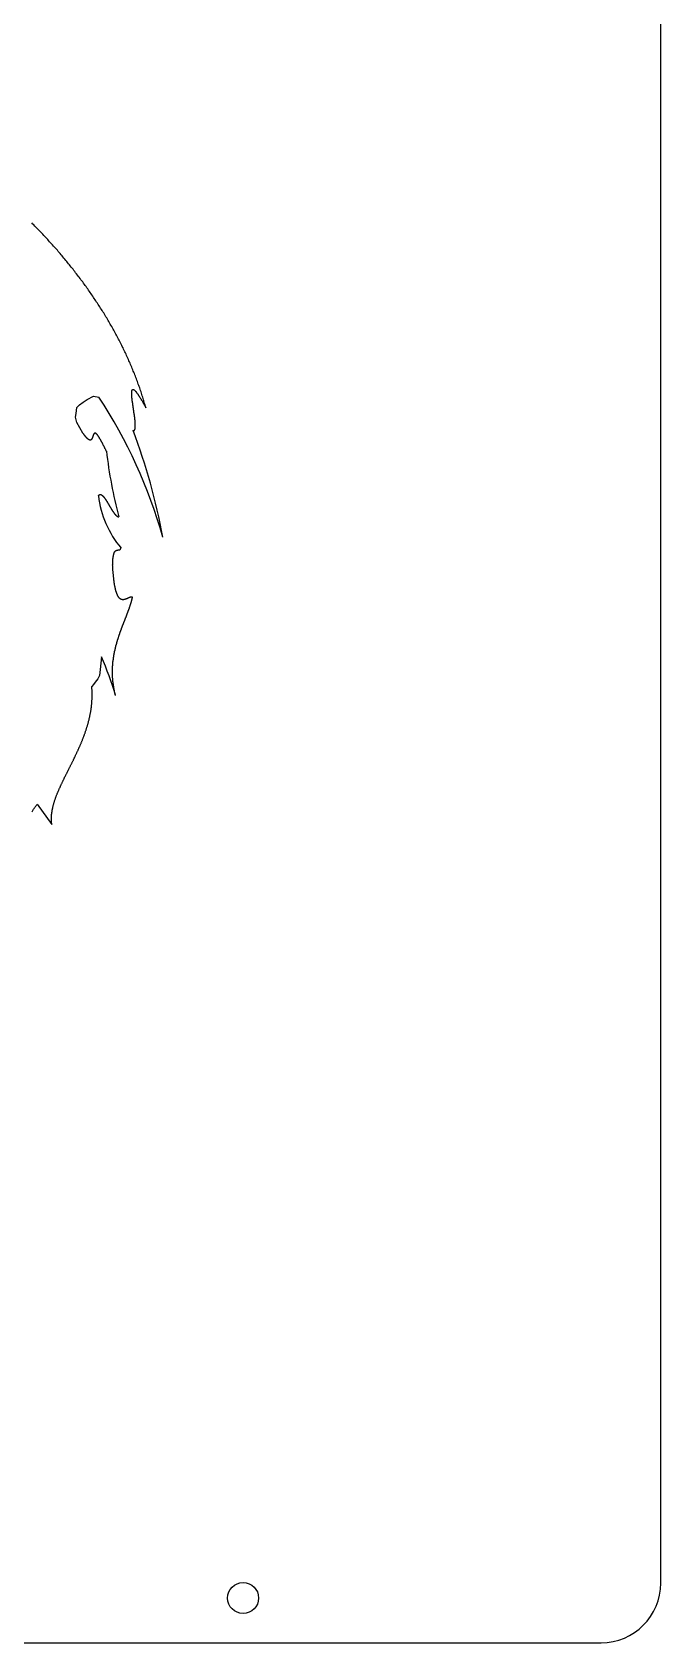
# Model space of a CAD drawing. Header units: millimetres. Extents: x 0 to 290, y 0 to 205.
# Drawn here: x 237.3 to 290, y 0 to 134.9 of the extents above; entities that cross this region are included whole.
import ezdxf

# ---------------------------------------------------------------- set-up
doc = ezdxf.new("R2010")
doc.units = ezdxf.units.MM
doc.layers.get('0').update_dxf_attribs({"linetype": 'CONTINUOUS', "true_color": 0x000000})

msp = doc.modelspace()

# ---------------------------------------------------------------- linework, layer by layer
for p, q in [((290, 5), (290, 185)), ((237.75, 70.25), (238.98, 68.55)), ((5, 0), (285, 0))]:
    msp.add_line(p, q)
for points in [[(246.85, 103.45), (246.82, 103.56), (246.79, 103.68), (246.75, 103.79), (246.72, 103.9), (246.69, 104.01), (246.66, 104.12), (246.62, 104.23), (246.59, 104.34), (246.55, 104.45), (246.52, 104.56), (246.48, 104.67), (246.45, 104.78), (246.41, 104.89), (246.37, 105), (246.34, 105.1), (246.3, 105.21), (246.26, 105.32), (246.22, 105.43), (246.18, 105.54), (246.14, 105.65), (246.1, 105.76), (246.06, 105.87), (246.02, 105.98), (245.98, 106.09), (245.93, 106.2), (245.89, 106.3), (245.85, 106.41), (245.8, 106.52), (245.76, 106.63), (245.72, 106.74), (245.67, 106.85), (245.62, 106.95), (245.58, 107.06), (245.53, 107.17), (245.48, 107.28), (245.44, 107.38), (245.39, 107.49), (245.34, 107.6), (245.29, 107.71), (245.24, 107.81), (245.19, 107.92), (245.14, 108.03), (245.09, 108.13), (245.04, 108.24), (244.99, 108.35), (244.94, 108.45), (244.88, 108.56), (244.83, 108.67), (244.78, 108.77), (244.72, 108.88), (244.67, 108.98), (244.62, 109.09), (244.56, 109.19), (244.51, 109.3), (244.45, 109.41), (244.39, 109.51), (244.34, 109.62), (244.28, 109.72), (244.22, 109.83), (244.17, 109.93), (244.11, 110.03), (244.05, 110.14), (243.99, 110.24), (243.93, 110.35), (243.87, 110.45), (243.81, 110.55), (243.75, 110.66), (243.69, 110.76), (243.63, 110.86), (243.57, 110.97), (243.5, 111.07), (243.44, 111.17), (243.38, 111.28), (243.32, 111.38), (243.25, 111.48), (243.19, 111.58), (243.13, 111.68), (243.06, 111.79), (243, 111.89), (242.93, 111.99), (242.87, 112.09), (242.8, 112.19), (242.73, 112.29), (242.67, 112.39), (242.6, 112.49), (242.53, 112.59), (242.47, 112.69), (242.4, 112.79), (242.33, 112.89), (242.26, 112.99), (242.19, 113.09), (242.12, 113.19), (242.05, 113.29), (241.98, 113.39), (241.91, 113.49), (241.84, 113.59), (241.77, 113.68), (241.7, 113.78), (241.63, 113.88), (241.56, 113.98), (241.49, 114.08), (241.41, 114.17), (241.34, 114.27), (241.27, 114.37), (241.19, 114.46), (241.12, 114.56), (241.05, 114.66), (240.97, 114.75), (240.9, 114.85), (240.82, 114.94), (240.75, 115.04), (240.67, 115.13), (240.6, 115.23), (240.52, 115.32), (240.45, 115.42), (240.37, 115.51), (240.29, 115.61), (240.22, 115.7), (240.14, 115.79), (240.06, 115.89), (239.99, 115.98), (239.91, 116.07), (239.83, 116.17), (239.75, 116.26), (239.67, 116.35), (239.59, 116.44), (239.51, 116.53), (239.44, 116.63), (239.36, 116.72), (239.28, 116.81), (239.2, 116.9), (239.12, 116.99), (239.04, 117.08), (238.95, 117.17), (238.87, 117.26), (238.79, 117.35), (238.71, 117.44), (238.63, 117.53), (238.55, 117.62), (238.47, 117.7), (238.38, 117.79), (238.3, 117.88), (238.22, 117.97), (238.14, 118.06), (238.05, 118.14), (237.97, 118.23), (237.89, 118.32), (237.8, 118.4), (237.72, 118.49), (237.64, 118.57), (237.55, 118.66), (237.47, 118.75), (237.38, 118.83), (237.3, 118.92)], [(241.58, 101.32), (241.06, 102.21), (240.96, 102.65), (241.01, 102.97), (241.08, 103.46), (241.28, 103.68), (241.6, 103.92), (241.94, 104.14), (242.48, 104.41), (242.91, 104.34)], [(245.77, 101.55), (245.78, 101.54), (245.79, 101.54), (245.8, 101.54), (245.81, 101.53), (245.82, 101.53), (245.83, 101.53), (245.84, 101.53), (245.84, 101.53), (245.85, 101.53), (245.86, 101.54), (245.87, 101.54), (245.87, 101.54), (245.88, 101.54), (245.88, 101.55), (245.89, 101.55), (245.9, 101.56), (245.9, 101.56), (245.91, 101.57), (245.91, 101.58), (245.92, 101.58), (245.92, 101.59), (245.93, 101.6), (245.93, 101.61), (245.93, 101.62), (245.94, 101.63), (245.94, 101.64), (245.95, 101.65), (245.95, 101.66), (245.95, 101.67), (245.95, 101.68), (245.96, 101.7), (245.96, 101.71), (245.96, 101.72), (245.96, 101.74), (245.97, 101.75), (245.97, 101.77), (245.97, 101.78), (245.97, 101.8), (245.97, 101.81), (245.97, 101.83), (245.97, 101.85), (245.97, 101.86), (245.97, 101.88), (245.97, 101.9), (245.97, 101.92), (245.97, 101.93), (245.97, 101.95), (245.97, 101.97), (245.97, 101.99), (245.97, 102.01), (245.97, 102.03), (245.97, 102.05), (245.97, 102.07), (245.97, 102.09), (245.97, 102.12), (245.97, 102.14), (245.97, 102.16), (245.96, 102.18), (245.96, 102.2), (245.96, 102.23), (245.96, 102.25), (245.96, 102.27), (245.95, 102.3), (245.95, 102.32), (245.95, 102.34), (245.95, 102.37), (245.95, 102.39), (245.94, 102.42), (245.94, 102.44), (245.94, 102.47), (245.93, 102.49), (245.93, 102.52), (245.93, 102.54), (245.93, 102.57), (245.92, 102.59), (245.92, 102.62), (245.92, 102.65), (245.91, 102.67), (245.91, 102.7), (245.91, 102.73), (245.9, 102.75), (245.9, 102.78), (245.89, 102.81), (245.89, 102.83), (245.89, 102.86), (245.88, 102.89), (245.88, 102.91), (245.88, 102.94), (245.87, 102.97), (245.87, 103), (245.86, 103.02), (245.86, 103.05), (245.86, 103.08), (245.85, 103.11), (245.85, 103.14), (245.84, 103.16), (245.84, 103.19), (245.84, 103.22), (245.83, 103.25), (245.83, 103.27), (245.82, 103.3), (245.82, 103.33), (245.81, 103.36), (245.81, 103.39), (245.81, 103.41), (245.8, 103.44), (245.8, 103.47), (245.79, 103.5), (245.79, 103.52), (245.79, 103.55), (245.78, 103.58), (245.78, 103.61), (245.77, 103.63), (245.77, 103.66), (245.77, 103.69), (245.76, 103.72), (245.76, 103.74), (245.75, 103.77), (245.75, 103.8), (245.75, 103.82), (245.74, 103.85), (245.74, 103.87), (245.74, 103.9), (245.73, 103.93), (245.73, 103.95), (245.73, 103.98), (245.72, 104), (245.72, 104.03), (245.72, 104.05), (245.71, 104.08), (245.71, 104.1), (245.71, 104.13), (245.71, 104.15), (245.7, 104.18), (245.7, 104.2), (245.7, 104.22), (245.69, 104.25), (245.69, 104.27), (245.69, 104.29), (245.69, 104.32), (245.69, 104.34), (245.68, 104.36), (245.68, 104.38), (245.68, 104.4), (245.68, 104.42), (245.68, 104.45), (245.68, 104.47), (245.67, 104.49), (245.67, 104.51), (245.67, 104.53), (245.67, 104.54), (245.67, 104.56), (245.67, 104.58), (245.67, 104.6), (245.67, 104.62), (245.67, 104.64), (245.67, 104.65), (245.67, 104.67), (245.67, 104.69), (245.67, 104.7), (245.67, 104.72), (245.67, 104.73), (245.67, 104.75), (245.67, 104.76), (245.68, 104.78), (245.68, 104.79), (245.68, 104.8), (245.68, 104.82), (245.68, 104.83), (245.68, 104.84), (245.69, 104.85), (245.69, 104.86), (245.69, 104.87), (245.69, 104.88), (245.7, 104.89), (245.7, 104.9), (245.7, 104.91), (245.71, 104.92), (245.71, 104.93), (245.72, 104.93), (245.72, 104.94), (245.72, 104.95), (245.73, 104.95), (245.73, 104.96), (245.74, 104.96), (245.75, 104.96), (245.75, 104.97), (245.76, 104.97), (245.76, 104.97), (245.77, 104.97), (245.78, 104.97), (245.78, 104.97), (245.79, 104.97), (245.8, 104.97), (245.8, 104.97), (245.81, 104.97), (245.82, 104.97), (245.83, 104.96), (245.84, 104.96), (245.85, 104.95), (245.86, 104.95), (245.86, 104.94), (245.87, 104.93), (245.88, 104.93), (245.89, 104.92), (245.91, 104.91), (245.92, 104.9), (245.93, 104.89), (245.94, 104.88), (245.95, 104.87), (245.96, 104.86), (245.97, 104.84), (245.99, 104.83), (246, 104.82), (246.01, 104.8), (246.03, 104.78), (246.04, 104.77), (246.05, 104.75), (246.07, 104.73), (246.08, 104.71), (246.1, 104.69), (246.11, 104.67), (246.13, 104.65), (246.15, 104.63), (246.16, 104.61), (246.18, 104.58), (246.2, 104.56), (246.21, 104.53), (246.23, 104.5), (246.25, 104.48), (246.27, 104.45), (246.29, 104.42), (246.3, 104.39), (246.32, 104.36), (246.34, 104.33), (246.36, 104.3), (246.38, 104.26), (246.41, 104.23), (246.43, 104.19), (246.45, 104.16), (246.47, 104.12), (246.49, 104.08), (246.52, 104.04), (246.54, 104.01), (246.56, 103.96), (246.59, 103.92), (246.61, 103.88), (246.63, 103.84), (246.66, 103.79), (246.68, 103.75), (246.71, 103.7), (246.74, 103.65), (246.76, 103.61), (246.79, 103.56), (246.82, 103.51), (246.85, 103.45)], [(243.54, 99.81), (243.52, 99.85), (243.5, 99.89), (243.49, 99.93), (243.47, 99.97), (243.45, 100.01), (243.43, 100.04), (243.41, 100.08), (243.39, 100.12), (243.38, 100.15), (243.36, 100.19), (243.34, 100.22), (243.32, 100.26), (243.31, 100.29), (243.29, 100.32), (243.27, 100.35), (243.26, 100.38), (243.24, 100.41), (243.23, 100.44), (243.21, 100.47), (243.2, 100.5), (243.18, 100.53), (243.17, 100.56), (243.15, 100.59), (243.14, 100.61), (243.12, 100.64), (243.11, 100.66), (243.1, 100.69), (243.08, 100.71), (243.07, 100.73), (243.06, 100.76), (243.04, 100.78), (243.03, 100.8), (243.02, 100.82), (243.01, 100.84), (243, 100.87), (242.98, 100.88), (242.97, 100.9), (242.96, 100.92), (242.95, 100.94), (242.94, 100.96), (242.93, 100.98), (242.92, 100.99), (242.91, 101.01), (242.89, 101.03), (242.88, 101.04), (242.87, 101.06), (242.86, 101.07), (242.85, 101.08), (242.85, 101.1), (242.84, 101.11), (242.83, 101.12), (242.82, 101.14), (242.81, 101.15), (242.8, 101.16), (242.79, 101.17), (242.78, 101.18), (242.77, 101.19), (242.77, 101.2), (242.76, 101.21), (242.75, 101.22), (242.74, 101.23), (242.73, 101.24), (242.73, 101.24), (242.72, 101.25), (242.71, 101.26), (242.7, 101.26), (242.7, 101.27), (242.69, 101.28), (242.68, 101.28), (242.68, 101.29), (242.67, 101.29), (242.66, 101.3), (242.66, 101.3), (242.65, 101.3), (242.65, 101.31), (242.64, 101.31), (242.63, 101.31), (242.63, 101.31), (242.62, 101.32), (242.62, 101.32), (242.61, 101.32), (242.61, 101.32), (242.6, 101.32), (242.6, 101.32), (242.59, 101.32), (242.59, 101.32), (242.58, 101.32), (242.58, 101.32), (242.57, 101.32), (242.57, 101.32), (242.56, 101.32), (242.56, 101.32), (242.56, 101.32), (242.55, 101.31), (242.55, 101.31), (242.54, 101.31), (242.54, 101.31), (242.54, 101.3), (242.53, 101.3), (242.53, 101.3), (242.52, 101.29), (242.52, 101.29), (242.52, 101.29), (242.51, 101.28), (242.51, 101.28), (242.51, 101.27), (242.5, 101.27), (242.5, 101.27), (242.5, 101.26), (242.49, 101.25), (242.49, 101.25), (242.49, 101.24), (242.49, 101.24), (242.48, 101.23), (242.48, 101.23), (242.48, 101.22), (242.47, 101.22), (242.47, 101.21), (242.47, 101.2), (242.47, 101.2), (242.46, 101.19), (242.46, 101.18), (242.46, 101.18), (242.45, 101.17), (242.45, 101.16), (242.45, 101.15), (242.45, 101.15), (242.44, 101.14), (242.44, 101.13), (242.44, 101.13), (242.44, 101.12), (242.43, 101.11), (242.43, 101.1), (242.43, 101.1), (242.43, 101.09), (242.42, 101.08), (242.42, 101.07), (242.42, 101.07), (242.42, 101.06), (242.41, 101.05), (242.41, 101.04), (242.41, 101.03), (242.41, 101.03), (242.4, 101.02), (242.4, 101.01), (242.4, 101), (242.4, 101), (242.39, 100.99), (242.39, 100.98), (242.39, 100.97), (242.39, 100.96), (242.38, 100.96), (242.38, 100.95), (242.38, 100.94), (242.37, 100.93), (242.37, 100.93), (242.37, 100.92), (242.37, 100.91), (242.36, 100.91), (242.36, 100.9), (242.36, 100.89), (242.35, 100.88), (242.35, 100.88), (242.35, 100.87), (242.34, 100.86), (242.34, 100.86), (242.34, 100.85), (242.33, 100.85), (242.33, 100.84), (242.33, 100.83), (242.32, 100.83), (242.32, 100.82), (242.32, 100.82), (242.31, 100.81), (242.31, 100.81), (242.3, 100.8), (242.3, 100.8), (242.3, 100.79), (242.29, 100.79), (242.29, 100.78), (242.28, 100.78), (242.28, 100.77), (242.27, 100.77), (242.27, 100.77), (242.26, 100.76), (242.26, 100.76), (242.25, 100.76), (242.25, 100.75), (242.24, 100.75), (242.24, 100.75), (242.23, 100.74), (242.23, 100.74), (242.22, 100.74), (242.22, 100.74), (242.21, 100.74), (242.21, 100.74), (242.2, 100.74), (242.19, 100.74), (242.19, 100.74), (242.18, 100.74), (242.18, 100.74), (242.17, 100.74), (242.16, 100.74), (242.16, 100.74), (242.15, 100.74), (242.14, 100.74), (242.13, 100.74), (242.13, 100.75), (242.12, 100.75), (242.11, 100.75), (242.1, 100.76), (242.1, 100.76), (242.09, 100.76), (242.08, 100.77), (242.07, 100.77), (242.06, 100.78), (242.05, 100.78), (242.05, 100.79), (242.04, 100.79), (242.03, 100.8), (242.02, 100.81), (242.01, 100.81), (242, 100.82), (241.99, 100.83), (241.98, 100.84), (241.97, 100.85), (241.96, 100.86), (241.95, 100.87), (241.94, 100.88), (241.93, 100.89), (241.92, 100.9), (241.91, 100.91), (241.9, 100.92), (241.88, 100.93), (241.87, 100.94), (241.86, 100.96), (241.85, 100.97), (241.84, 100.99), (241.82, 101), (241.81, 101.01), (241.8, 101.03), (241.79, 101.05), (241.77, 101.06), (241.76, 101.08), (241.75, 101.1), (241.73, 101.11), (241.72, 101.13), (241.7, 101.15), (241.69, 101.17), (241.68, 101.19), (241.66, 101.21), (241.65, 101.23), (241.63, 101.25), (241.61, 101.27), (241.6, 101.3), (241.58, 101.32)], [(242.87, 96.06), (242.88, 96.07), (242.88, 96.08), (242.89, 96.09), (242.89, 96.09), (242.9, 96.1), (242.9, 96.1), (242.91, 96.11), (242.91, 96.12), (242.92, 96.12), (242.92, 96.13), (242.93, 96.13), (242.93, 96.14), (242.94, 96.14), (242.94, 96.14), (242.95, 96.15), (242.95, 96.15), (242.96, 96.15), (242.96, 96.16), (242.97, 96.16), (242.97, 96.16), (242.98, 96.17), (242.99, 96.17), (242.99, 96.17), (243, 96.17), (243, 96.17), (243.01, 96.17), (243.01, 96.17), (243.02, 96.18), (243.02, 96.18), (243.03, 96.18), (243.04, 96.18), (243.04, 96.18), (243.05, 96.18), (243.05, 96.18), (243.06, 96.18), (243.06, 96.17), (243.07, 96.17), (243.08, 96.17), (243.08, 96.17), (243.09, 96.17), (243.09, 96.17), (243.1, 96.16), (243.11, 96.16), (243.11, 96.16), (243.12, 96.16), (243.12, 96.15), (243.13, 96.15), (243.14, 96.15), (243.14, 96.14), (243.15, 96.14), (243.15, 96.14), (243.16, 96.13), (243.17, 96.13), (243.17, 96.12), (243.18, 96.12), (243.18, 96.12), (243.19, 96.11), (243.2, 96.11), (243.2, 96.1), (243.21, 96.1), (243.22, 96.09), (243.22, 96.08), (243.23, 96.08), (243.23, 96.07), (243.24, 96.07), (243.25, 96.06), (243.25, 96.05), (243.26, 96.05), (243.27, 96.04), (243.27, 96.03), (243.28, 96.03), (243.29, 96.02), (243.29, 96.01), (243.3, 96.01), (243.31, 96), (243.31, 95.99), (243.32, 95.98), (243.32, 95.98), (243.33, 95.97), (243.34, 95.96), (243.34, 95.95), (243.35, 95.94), (243.36, 95.93), (243.36, 95.93), (243.37, 95.92), (243.38, 95.91), (243.38, 95.9), (243.39, 95.89), (243.4, 95.88), (243.4, 95.87), (243.41, 95.86), (243.42, 95.85), (243.42, 95.84), (243.43, 95.83), (243.44, 95.82), (243.44, 95.81), (243.45, 95.8), (243.46, 95.79), (243.46, 95.78), (243.47, 95.77), (243.48, 95.76), (243.49, 95.75), (243.49, 95.74), (243.5, 95.73), (243.51, 95.72), (243.51, 95.71), (243.52, 95.7), (243.53, 95.69), (243.53, 95.68), (243.54, 95.67), (243.55, 95.66), (243.55, 95.64), (243.56, 95.63), (243.57, 95.62), (243.58, 95.61), (243.58, 95.6), (243.59, 95.59), (243.6, 95.58), (243.6, 95.56), (243.61, 95.55), (243.62, 95.54), (243.62, 95.53), (243.63, 95.52), (243.64, 95.51), (243.65, 95.49), (243.65, 95.48), (243.66, 95.47), (243.67, 95.46), (243.67, 95.45), (243.68, 95.43), (243.69, 95.42), (243.69, 95.41), (243.7, 95.4), (243.71, 95.39), (243.72, 95.37), (243.72, 95.36), (243.73, 95.35), (243.74, 95.34), (243.74, 95.33), (243.75, 95.31), (243.76, 95.3), (243.77, 95.29), (243.77, 95.28), (243.78, 95.26), (243.79, 95.25), (243.79, 95.24), (243.8, 95.23), (243.81, 95.22), (243.82, 95.2), (243.82, 95.19), (243.83, 95.18), (243.84, 95.17), (243.85, 95.15), (243.85, 95.14), (243.86, 95.13), (243.87, 95.12), (243.87, 95.11), (243.88, 95.09), (243.89, 95.08), (243.9, 95.07), (243.9, 95.06), (243.91, 95.05), (243.92, 95.03), (243.92, 95.02), (243.93, 95.01), (243.94, 95), (243.95, 94.99), (243.95, 94.97), (243.96, 94.96), (243.97, 94.95), (243.98, 94.94), (243.98, 94.93), (243.99, 94.92), (244, 94.9), (244, 94.89), (244.01, 94.88), (244.02, 94.87), (244.03, 94.86), (244.03, 94.85), (244.04, 94.84), (244.05, 94.82), (244.05, 94.81), (244.06, 94.8), (244.07, 94.79), (244.08, 94.78), (244.08, 94.77), (244.09, 94.76), (244.1, 94.75), (244.11, 94.74), (244.11, 94.73), (244.12, 94.72), (244.13, 94.71), (244.13, 94.7), (244.14, 94.69), (244.15, 94.68), (244.16, 94.67), (244.16, 94.66), (244.17, 94.65), (244.18, 94.64), (244.18, 94.63), (244.19, 94.62), (244.2, 94.61), (244.21, 94.6), (244.21, 94.59), (244.22, 94.58), (244.23, 94.57), (244.23, 94.56), (244.24, 94.55), (244.25, 94.54), (244.26, 94.54), (244.26, 94.53), (244.27, 94.52), (244.28, 94.51), (244.28, 94.5), (244.29, 94.5), (244.3, 94.49), (244.31, 94.48), (244.31, 94.47), (244.32, 94.46), (244.33, 94.46), (244.33, 94.45), (244.34, 94.44), (244.35, 94.44), (244.36, 94.43), (244.36, 94.42), (244.37, 94.42), (244.38, 94.41), (244.38, 94.4), (244.39, 94.4), (244.4, 94.39), (244.41, 94.39), (244.41, 94.38), (244.42, 94.38), (244.43, 94.37), (244.43, 94.37), (244.44, 94.36), (244.45, 94.36), (244.45, 94.35), (244.46, 94.35), (244.47, 94.34), (244.47, 94.34), (244.48, 94.33), (244.49, 94.33), (244.5, 94.33), (244.5, 94.32), (244.51, 94.32), (244.52, 94.32), (244.52, 94.32), (244.53, 94.31), (244.54, 94.31), (244.54, 94.31), (244.55, 94.31), (244.56, 94.3), (244.56, 94.3), (244.57, 94.3), (244.58, 94.3)], [(244.07, 90.25), (244.07, 90.27), (244.07, 90.3), (244.08, 90.32), (244.08, 90.34), (244.08, 90.36), (244.08, 90.38), (244.08, 90.4), (244.08, 90.42), (244.08, 90.44), (244.08, 90.46), (244.08, 90.48), (244.08, 90.5), (244.08, 90.52), (244.08, 90.53), (244.08, 90.55), (244.08, 90.57), (244.09, 90.59), (244.09, 90.61), (244.09, 90.62), (244.09, 90.64), (244.09, 90.66), (244.09, 90.67), (244.09, 90.69), (244.09, 90.71), (244.1, 90.72), (244.1, 90.74), (244.1, 90.75), (244.1, 90.77), (244.1, 90.79), (244.1, 90.8), (244.1, 90.82), (244.11, 90.83), (244.11, 90.84), (244.11, 90.86), (244.11, 90.87), (244.11, 90.89), (244.11, 90.9), (244.12, 90.91), (244.12, 90.93), (244.12, 90.94), (244.12, 90.95), (244.12, 90.97), (244.12, 90.98), (244.13, 90.99), (244.13, 91), (244.13, 91.01), (244.13, 91.03), (244.13, 91.04), (244.14, 91.05), (244.14, 91.06), (244.14, 91.07), (244.14, 91.08), (244.15, 91.09), (244.15, 91.1), (244.15, 91.11), (244.15, 91.12), (244.15, 91.13), (244.16, 91.14), (244.16, 91.15), (244.16, 91.16), (244.16, 91.17), (244.17, 91.18), (244.17, 91.19), (244.17, 91.2), (244.17, 91.21), (244.18, 91.21), (244.18, 91.22), (244.18, 91.23), (244.18, 91.24), (244.19, 91.25), (244.19, 91.25), (244.19, 91.26), (244.19, 91.27), (244.2, 91.28), (244.2, 91.28), (244.2, 91.29), (244.21, 91.3), (244.21, 91.3), (244.21, 91.31), (244.21, 91.32), (244.22, 91.32), (244.22, 91.33), (244.22, 91.34), (244.23, 91.34), (244.23, 91.35), (244.23, 91.35), (244.23, 91.36), (244.24, 91.36), (244.24, 91.37), (244.24, 91.38), (244.25, 91.38), (244.25, 91.39), (244.25, 91.39), (244.26, 91.39), (244.26, 91.4), (244.26, 91.4), (244.27, 91.41), (244.27, 91.41), (244.27, 91.42), (244.27, 91.42), (244.28, 91.42), (244.28, 91.43), (244.28, 91.43), (244.29, 91.44), (244.29, 91.44), (244.29, 91.44), (244.3, 91.45), (244.3, 91.45), (244.3, 91.45), (244.31, 91.46), (244.31, 91.46), (244.31, 91.46), (244.32, 91.46), (244.32, 91.47), (244.32, 91.47), (244.33, 91.47), (244.33, 91.47), (244.33, 91.48), (244.34, 91.48), (244.34, 91.48), (244.34, 91.48), (244.35, 91.49), (244.35, 91.49), (244.35, 91.49), (244.36, 91.49), (244.36, 91.49), (244.36, 91.49), (244.37, 91.5), (244.37, 91.5), (244.38, 91.5), (244.38, 91.5), (244.38, 91.5), (244.39, 91.5), (244.39, 91.5), (244.39, 91.51), (244.4, 91.51), (244.4, 91.51), (244.4, 91.51), (244.41, 91.51), (244.41, 91.51), (244.41, 91.51), (244.42, 91.51), (244.42, 91.51), (244.43, 91.51), (244.43, 91.52), (244.43, 91.52), (244.44, 91.52), (244.44, 91.52), (244.44, 91.52), (244.45, 91.52), (244.45, 91.52), (244.45, 91.52), (244.46, 91.52), (244.46, 91.52), (244.46, 91.52), (244.47, 91.52), (244.47, 91.52), (244.48, 91.52), (244.48, 91.52), (244.48, 91.52), (244.49, 91.52), (244.49, 91.52), (244.49, 91.52), (244.5, 91.52), (244.5, 91.52), (244.5, 91.52), (244.51, 91.52), (244.51, 91.52), (244.51, 91.52), (244.52, 91.53), (244.52, 91.53), (244.53, 91.53), (244.53, 91.53), (244.53, 91.53), (244.54, 91.53), (244.54, 91.53), (244.54, 91.53), (244.55, 91.53), (244.55, 91.53), (244.55, 91.53), (244.56, 91.53), (244.56, 91.53), (244.56, 91.53), (244.57, 91.53), (244.57, 91.53), (244.57, 91.53), (244.58, 91.53), (244.58, 91.53), (244.58, 91.53), (244.59, 91.53), (244.59, 91.53), (244.59, 91.53), (244.6, 91.53), (244.6, 91.53), (244.6, 91.53), (244.61, 91.53), (244.61, 91.53), (244.61, 91.53), (244.62, 91.54), (244.62, 91.54), (244.62, 91.54), (244.63, 91.54), (244.63, 91.54), (244.63, 91.54), (244.64, 91.54), (244.64, 91.54), (244.64, 91.54), (244.65, 91.54), (244.65, 91.55), (244.65, 91.55), (244.66, 91.55), (244.66, 91.55), (244.66, 91.55), (244.67, 91.55), (244.67, 91.55), (244.67, 91.56), (244.68, 91.56), (244.68, 91.56), (244.68, 91.56), (244.68, 91.56), (244.69, 91.56), (244.69, 91.57), (244.69, 91.57), (244.7, 91.57), (244.7, 91.57), (244.7, 91.57), (244.71, 91.58), (244.71, 91.58), (244.71, 91.58), (244.71, 91.58), (244.72, 91.59), (244.72, 91.59), (244.72, 91.59), (244.72, 91.6), (244.73, 91.6), (244.73, 91.6), (244.73, 91.61), (244.74, 91.61), (244.74, 91.61), (244.74, 91.62), (244.74, 91.62), (244.75, 91.62), (244.75, 91.63), (244.75, 91.63), (244.75, 91.64), (244.76, 91.64), (244.76, 91.64), (244.76, 91.65), (244.76, 91.65), (244.77, 91.66), (244.77, 91.66), (244.77, 91.67), (244.77, 91.67), (244.77, 91.68), (244.78, 91.68), (244.78, 91.69)], [(245.74, 87.57), (245.73, 87.57), (245.73, 87.57), (245.72, 87.58), (245.71, 87.58), (245.71, 87.58), (245.7, 87.58), (245.7, 87.58), (245.69, 87.58), (245.69, 87.58), (245.68, 87.58), (245.67, 87.58), (245.67, 87.59), (245.66, 87.59), (245.66, 87.59), (245.65, 87.59), (245.64, 87.59), (245.64, 87.59), (245.63, 87.58), (245.63, 87.58), (245.62, 87.58), (245.61, 87.58), (245.61, 87.58), (245.6, 87.58), (245.59, 87.58), (245.59, 87.58), (245.58, 87.58), (245.58, 87.58), (245.57, 87.57), (245.56, 87.57), (245.56, 87.57), (245.55, 87.57), (245.54, 87.57), (245.54, 87.56), (245.53, 87.56), (245.52, 87.56), (245.52, 87.56), (245.51, 87.56), (245.5, 87.55), (245.49, 87.55), (245.49, 87.55), (245.48, 87.55), (245.47, 87.54), (245.47, 87.54), (245.46, 87.54), (245.45, 87.53), (245.45, 87.53), (245.44, 87.53), (245.43, 87.52), (245.42, 87.52), (245.42, 87.52), (245.41, 87.52), (245.4, 87.51), (245.4, 87.51), (245.39, 87.51), (245.38, 87.5), (245.37, 87.5), (245.37, 87.5), (245.36, 87.49), (245.35, 87.49), (245.34, 87.49), (245.34, 87.48), (245.33, 87.48), (245.32, 87.47), (245.31, 87.47), (245.31, 87.47), (245.3, 87.46), (245.29, 87.46), (245.28, 87.46), (245.28, 87.45), (245.27, 87.45), (245.26, 87.45), (245.25, 87.44), (245.25, 87.44), (245.24, 87.44), (245.23, 87.43), (245.22, 87.43), (245.21, 87.43), (245.21, 87.42), (245.2, 87.42), (245.19, 87.42), (245.18, 87.41), (245.18, 87.41), (245.17, 87.41), (245.16, 87.41), (245.15, 87.4), (245.15, 87.4), (245.14, 87.4), (245.13, 87.4), (245.12, 87.39), (245.11, 87.39), (245.11, 87.39), (245.1, 87.39), (245.09, 87.38), (245.08, 87.38), (245.07, 87.38), (245.07, 87.38), (245.06, 87.37), (245.05, 87.37), (245.04, 87.37), (245.04, 87.37), (245.03, 87.37), (245.02, 87.37), (245.01, 87.37), (245, 87.36), (245, 87.36), (244.99, 87.36), (244.98, 87.36), (244.97, 87.36), (244.96, 87.36), (244.96, 87.36), (244.95, 87.36), (244.94, 87.36), (244.93, 87.36), (244.93, 87.36), (244.92, 87.36), (244.91, 87.36), (244.9, 87.36), (244.89, 87.36), (244.89, 87.36), (244.88, 87.36), (244.87, 87.37), (244.86, 87.37), (244.86, 87.37), (244.85, 87.37), (244.84, 87.37), (244.83, 87.37), (244.82, 87.38), (244.82, 87.38), (244.81, 87.38), (244.8, 87.38), (244.79, 87.39), (244.79, 87.39), (244.78, 87.39), (244.77, 87.4), (244.76, 87.4), (244.75, 87.41), (244.75, 87.41), (244.74, 87.41), (244.73, 87.42), (244.72, 87.42), (244.72, 87.43), (244.71, 87.43), (244.7, 87.44), (244.69, 87.45), (244.69, 87.45), (244.68, 87.46), (244.67, 87.46), (244.66, 87.47), (244.66, 87.48), (244.65, 87.49), (244.64, 87.49), (244.63, 87.5), (244.63, 87.51), (244.62, 87.52), (244.61, 87.53), (244.61, 87.53), (244.6, 87.54), (244.59, 87.55), (244.58, 87.56), (244.58, 87.57), (244.57, 87.58), (244.56, 87.59), (244.56, 87.6), (244.55, 87.61), (244.54, 87.63), (244.53, 87.64), (244.53, 87.65), (244.52, 87.66), (244.51, 87.67), (244.51, 87.69), (244.5, 87.7), (244.49, 87.71), (244.49, 87.73), (244.48, 87.74), (244.47, 87.76), (244.47, 87.77), (244.46, 87.79), (244.45, 87.8), (244.45, 87.82), (244.44, 87.83), (244.43, 87.85), (244.43, 87.87), (244.42, 87.88), (244.41, 87.9), (244.41, 87.92), (244.4, 87.94), (244.39, 87.95), (244.39, 87.97), (244.38, 87.99), (244.38, 88.01), (244.37, 88.03), (244.36, 88.05), (244.36, 88.07), (244.35, 88.09), (244.34, 88.12), (244.34, 88.14), (244.33, 88.16), (244.33, 88.18), (244.32, 88.2), (244.32, 88.23), (244.31, 88.25), (244.3, 88.28), (244.3, 88.3), (244.29, 88.33), (244.29, 88.35), (244.28, 88.38), (244.28, 88.4), (244.27, 88.43), (244.27, 88.46), (244.26, 88.48), (244.25, 88.51), (244.25, 88.54), (244.24, 88.57), (244.24, 88.6), (244.23, 88.63), (244.23, 88.66), (244.22, 88.69), (244.22, 88.72), (244.21, 88.75), (244.21, 88.78), (244.2, 88.81), (244.2, 88.85), (244.2, 88.88), (244.19, 88.91), (244.19, 88.95), (244.18, 88.98), (244.18, 89.02), (244.17, 89.05), (244.17, 89.09), (244.16, 89.13), (244.16, 89.16), (244.16, 89.2), (244.15, 89.24), (244.15, 89.28), (244.14, 89.32), (244.14, 89.35), (244.14, 89.39), (244.13, 89.44), (244.13, 89.48), (244.12, 89.52), (244.12, 89.56), (244.12, 89.6), (244.11, 89.64), (244.11, 89.69), (244.11, 89.73), (244.1, 89.78), (244.1, 89.82), (244.1, 89.87), (244.09, 89.91), (244.09, 89.96), (244.09, 90.01), (244.08, 90.06), (244.08, 90.1), (244.08, 90.15), (244.08, 90.2), (244.07, 90.25)], [(244.31, 79.34), (244.3, 79.39), (244.29, 79.43), (244.28, 79.47), (244.27, 79.51), (244.26, 79.56), (244.25, 79.6), (244.24, 79.64), (244.23, 79.68), (244.22, 79.72), (244.22, 79.77), (244.21, 79.81), (244.2, 79.85), (244.19, 79.89), (244.18, 79.93), (244.18, 79.97), (244.17, 80.01), (244.16, 80.05), (244.16, 80.09), (244.15, 80.13), (244.14, 80.18), (244.14, 80.22), (244.13, 80.26), (244.13, 80.3), (244.12, 80.34), (244.12, 80.38), (244.11, 80.42), (244.11, 80.46), (244.1, 80.5), (244.1, 80.54), (244.09, 80.58), (244.09, 80.61), (244.09, 80.65), (244.08, 80.69), (244.08, 80.73), (244.08, 80.77), (244.07, 80.81), (244.07, 80.85), (244.07, 80.89), (244.07, 80.93), (244.07, 80.97), (244.06, 81), (244.06, 81.04), (244.06, 81.08), (244.06, 81.12), (244.06, 81.16), (244.06, 81.2), (244.06, 81.23), (244.06, 81.27), (244.06, 81.31), (244.06, 81.35), (244.06, 81.38), (244.06, 81.42), (244.06, 81.46), (244.06, 81.5), (244.06, 81.53), (244.06, 81.57), (244.06, 81.61), (244.06, 81.64), (244.06, 81.68), (244.07, 81.72), (244.07, 81.76), (244.07, 81.79), (244.07, 81.83), (244.08, 81.86), (244.08, 81.9), (244.08, 81.94), (244.08, 81.97), (244.09, 82.01), (244.09, 82.05), (244.09, 82.08), (244.1, 82.12), (244.1, 82.15), (244.1, 82.19), (244.11, 82.22), (244.11, 82.26), (244.12, 82.3), (244.12, 82.33), (244.13, 82.37), (244.13, 82.4), (244.13, 82.44), (244.14, 82.47), (244.15, 82.51), (244.15, 82.54), (244.16, 82.58), (244.16, 82.61), (244.17, 82.64), (244.17, 82.68), (244.18, 82.71), (244.18, 82.75), (244.19, 82.78), (244.2, 82.82), (244.2, 82.85), (244.21, 82.88), (244.22, 82.92), (244.22, 82.95), (244.23, 82.99), (244.24, 83.02), (244.24, 83.05), (244.25, 83.09), (244.26, 83.12), (244.27, 83.15), (244.27, 83.19), (244.28, 83.22), (244.29, 83.25), (244.3, 83.29), (244.3, 83.32), (244.31, 83.35), (244.32, 83.39), (244.33, 83.42), (244.34, 83.45), (244.34, 83.48), (244.35, 83.52), (244.36, 83.55), (244.37, 83.58), (244.38, 83.61), (244.39, 83.65), (244.4, 83.68), (244.41, 83.71), (244.41, 83.74), (244.42, 83.77), (244.43, 83.81), (244.44, 83.84), (244.45, 83.87), (244.46, 83.9), (244.47, 83.93), (244.48, 83.96), (244.49, 84), (244.5, 84.03), (244.51, 84.06), (244.52, 84.09), (244.53, 84.12), (244.54, 84.15), (244.55, 84.18), (244.56, 84.21), (244.57, 84.24), (244.58, 84.28), (244.59, 84.31), (244.6, 84.34), (244.61, 84.37), (244.62, 84.4), (244.63, 84.43), (244.64, 84.46), (244.65, 84.49), (244.66, 84.52), (244.67, 84.55), (244.68, 84.58), (244.69, 84.61), (244.7, 84.64), (244.71, 84.67), (244.73, 84.7), (244.74, 84.73), (244.75, 84.76), (244.76, 84.79), (244.77, 84.82), (244.78, 84.85), (244.79, 84.88), (244.8, 84.91), (244.81, 84.94), (244.82, 84.97), (244.83, 85), (244.85, 85.03), (244.86, 85.06), (244.87, 85.08), (244.88, 85.11), (244.89, 85.14), (244.9, 85.17), (244.91, 85.2), (244.92, 85.23), (244.93, 85.26), (244.94, 85.29), (244.96, 85.32), (244.97, 85.34), (244.98, 85.37), (244.99, 85.4), (245, 85.43), (245.01, 85.46), (245.02, 85.49), (245.03, 85.51), (245.04, 85.54), (245.06, 85.57), (245.07, 85.6), (245.08, 85.63), (245.09, 85.65), (245.1, 85.68), (245.11, 85.71), (245.12, 85.74), (245.13, 85.77), (245.14, 85.79), (245.15, 85.82), (245.16, 85.85), (245.17, 85.88), (245.19, 85.9), (245.2, 85.93), (245.21, 85.96), (245.22, 85.99), (245.23, 86.01), (245.24, 86.04), (245.25, 86.07), (245.26, 86.1), (245.27, 86.12), (245.28, 86.15), (245.29, 86.18), (245.3, 86.2), (245.31, 86.23), (245.32, 86.26), (245.33, 86.28), (245.34, 86.31), (245.35, 86.34), (245.36, 86.36), (245.37, 86.39), (245.38, 86.42), (245.39, 86.44), (245.4, 86.47), (245.41, 86.5), (245.42, 86.52), (245.43, 86.55), (245.44, 86.58), (245.45, 86.6), (245.46, 86.63), (245.47, 86.65), (245.48, 86.68), (245.49, 86.71), (245.49, 86.73), (245.5, 86.76), (245.51, 86.78), (245.52, 86.81), (245.53, 86.84), (245.54, 86.86), (245.55, 86.89), (245.55, 86.91), (245.56, 86.94), (245.57, 86.96), (245.58, 86.99), (245.59, 87.02), (245.6, 87.04), (245.6, 87.07), (245.61, 87.09), (245.62, 87.12), (245.63, 87.14), (245.63, 87.17), (245.64, 87.19), (245.65, 87.22), (245.65, 87.24), (245.66, 87.27), (245.67, 87.29), (245.68, 87.32), (245.68, 87.34), (245.69, 87.37), (245.7, 87.39), (245.7, 87.42), (245.71, 87.44), (245.71, 87.47), (245.72, 87.49), (245.73, 87.52), (245.73, 87.54), (245.74, 87.57)], [(243.13, 82.59), (243.03, 81.53), (242.96, 81.02), (242.82, 80.74), (242.61, 80.45), (242.47, 80.26), (242.33, 80.1)], [(238.98, 68.55), (238.97, 68.59), (238.97, 68.62), (238.96, 68.66), (238.96, 68.69), (238.96, 68.73), (238.95, 68.77), (238.95, 68.8), (238.95, 68.84), (238.95, 68.87), (238.95, 68.91), (238.94, 68.95), (238.94, 68.98), (238.94, 69.02), (238.94, 69.06), (238.94, 69.09), (238.94, 69.13), (238.95, 69.17), (238.95, 69.2), (238.95, 69.24), (238.95, 69.28), (238.95, 69.31), (238.96, 69.35), (238.96, 69.39), (238.97, 69.42), (238.97, 69.46), (238.97, 69.5), (238.98, 69.54), (238.98, 69.57), (238.99, 69.61), (239, 69.65), (239, 69.69), (239.01, 69.72), (239.01, 69.76), (239.02, 69.8), (239.03, 69.84), (239.04, 69.87), (239.05, 69.91), (239.05, 69.95), (239.06, 69.99), (239.07, 70.03), (239.08, 70.06), (239.09, 70.1), (239.1, 70.14), (239.11, 70.18), (239.12, 70.22), (239.13, 70.26), (239.14, 70.3), (239.15, 70.33), (239.17, 70.37), (239.18, 70.41), (239.19, 70.45), (239.2, 70.49), (239.21, 70.53), (239.23, 70.57), (239.24, 70.61), (239.25, 70.65), (239.27, 70.69), (239.28, 70.72), (239.29, 70.76), (239.31, 70.8), (239.32, 70.84), (239.34, 70.88), (239.35, 70.92), (239.37, 70.96), (239.38, 71), (239.4, 71.04), (239.42, 71.08), (239.43, 71.12), (239.45, 71.16), (239.46, 71.2), (239.48, 71.24), (239.5, 71.28), (239.51, 71.32), (239.53, 71.36), (239.55, 71.41), (239.57, 71.45), (239.58, 71.49), (239.6, 71.53), (239.62, 71.57), (239.64, 71.61), (239.66, 71.65), (239.68, 71.69), (239.69, 71.73), (239.71, 71.77), (239.73, 71.81), (239.75, 71.86), (239.77, 71.9), (239.79, 71.94), (239.81, 71.98), (239.83, 72.02), (239.85, 72.06), (239.87, 72.11), (239.89, 72.15), (239.91, 72.19), (239.93, 72.23), (239.95, 72.27), (239.97, 72.32), (239.99, 72.36), (240.01, 72.4), (240.03, 72.44), (240.05, 72.49), (240.07, 72.53), (240.1, 72.57), (240.12, 72.61), (240.14, 72.66), (240.16, 72.7), (240.18, 72.74), (240.2, 72.79), (240.22, 72.83), (240.25, 72.87), (240.27, 72.92), (240.29, 72.96), (240.31, 73), (240.33, 73.05), (240.35, 73.09), (240.38, 73.13), (240.4, 73.18), (240.42, 73.22), (240.44, 73.26), (240.46, 73.31), (240.49, 73.35), (240.51, 73.4), (240.53, 73.44), (240.55, 73.49), (240.58, 73.53), (240.6, 73.57), (240.62, 73.62), (240.64, 73.66), (240.66, 73.71), (240.69, 73.75), (240.71, 73.8), (240.73, 73.84), (240.75, 73.89), (240.78, 73.93), (240.8, 73.98), (240.82, 74.02), (240.84, 74.07), (240.86, 74.11), (240.89, 74.16), (240.91, 74.21), (240.93, 74.25), (240.95, 74.3), (240.97, 74.34), (241, 74.39), (241.02, 74.43), (241.04, 74.48), (241.06, 74.53), (241.08, 74.57), (241.1, 74.62), (241.13, 74.67), (241.15, 74.71), (241.17, 74.76), (241.19, 74.81), (241.21, 74.85), (241.23, 74.9), (241.25, 74.95), (241.27, 74.99), (241.29, 75.04), (241.32, 75.09), (241.34, 75.14), (241.36, 75.18), (241.38, 75.23), (241.4, 75.28), (241.42, 75.33), (241.44, 75.37), (241.46, 75.42), (241.48, 75.47), (241.5, 75.52), (241.52, 75.56), (241.54, 75.61), (241.55, 75.66), (241.57, 75.71), (241.59, 75.76), (241.61, 75.81), (241.63, 75.86), (241.65, 75.9), (241.67, 75.95), (241.69, 76), (241.7, 76.05), (241.72, 76.1), (241.74, 76.15), (241.76, 76.2), (241.77, 76.25), (241.79, 76.3), (241.81, 76.35), (241.82, 76.4), (241.84, 76.45), (241.86, 76.5), (241.87, 76.55), (241.89, 76.6), (241.91, 76.65), (241.92, 76.7), (241.94, 76.75), (241.95, 76.8), (241.97, 76.85), (241.98, 76.9), (242, 76.95), (242.01, 77), (242.02, 77.05), (242.04, 77.1), (242.05, 77.15), (242.06, 77.2), (242.08, 77.25), (242.09, 77.3), (242.1, 77.36), (242.11, 77.41), (242.13, 77.46), (242.14, 77.51), (242.15, 77.56), (242.16, 77.61), (242.17, 77.67), (242.18, 77.72), (242.19, 77.77), (242.2, 77.82), (242.21, 77.87), (242.22, 77.93), (242.23, 77.98), (242.24, 78.03), (242.25, 78.08), (242.26, 78.14), (242.27, 78.19), (242.27, 78.24), (242.28, 78.3), (242.29, 78.35), (242.29, 78.4), (242.3, 78.46), (242.31, 78.51), (242.31, 78.56), (242.32, 78.62), (242.32, 78.67), (242.33, 78.72), (242.33, 78.78), (242.34, 78.83), (242.34, 78.89), (242.34, 78.94), (242.35, 79), (242.35, 79.05), (242.35, 79.1), (242.35, 79.16), (242.36, 79.21), (242.36, 79.27), (242.36, 79.32), (242.36, 79.38), (242.36, 79.43), (242.36, 79.49), (242.36, 79.54), (242.36, 79.6), (242.35, 79.66), (242.35, 79.71), (242.35, 79.77), (242.35, 79.82), (242.34, 79.88), (242.34, 79.93), (242.34, 79.99), (242.33, 80.05), (242.33, 80.1)], [(237.32, 69.61), (237.35, 69.66), (237.38, 69.71), (237.42, 69.76), (237.45, 69.81), (237.49, 69.87), (237.52, 69.92), (237.56, 69.97), (237.59, 70.03), (237.63, 70.08), (237.67, 70.14), (237.71, 70.19), (237.75, 70.25)]]:
    msp.add_lwpolyline(points)
msp.add_circle((255, 3.75), 1.3)
for centre, radius, start, end in [((207.03, 80.89), 42.87, 15.8546, 33.1643), ((197.68, 83.35), 51.43, 10.3624, 20.7186), ((285.81, 104.89), 42.57, 186.8562, 194.4058), ((251.05, 97.03), 8.23, 186.708, 220.422), ((217.31, 71.32), 28.17, 16.5417, 23.5811), ((285, 5), 5, 270, 0)]:
    msp.add_arc(centre, radius, start, end)

doc.saveas('drawing.dxf')
